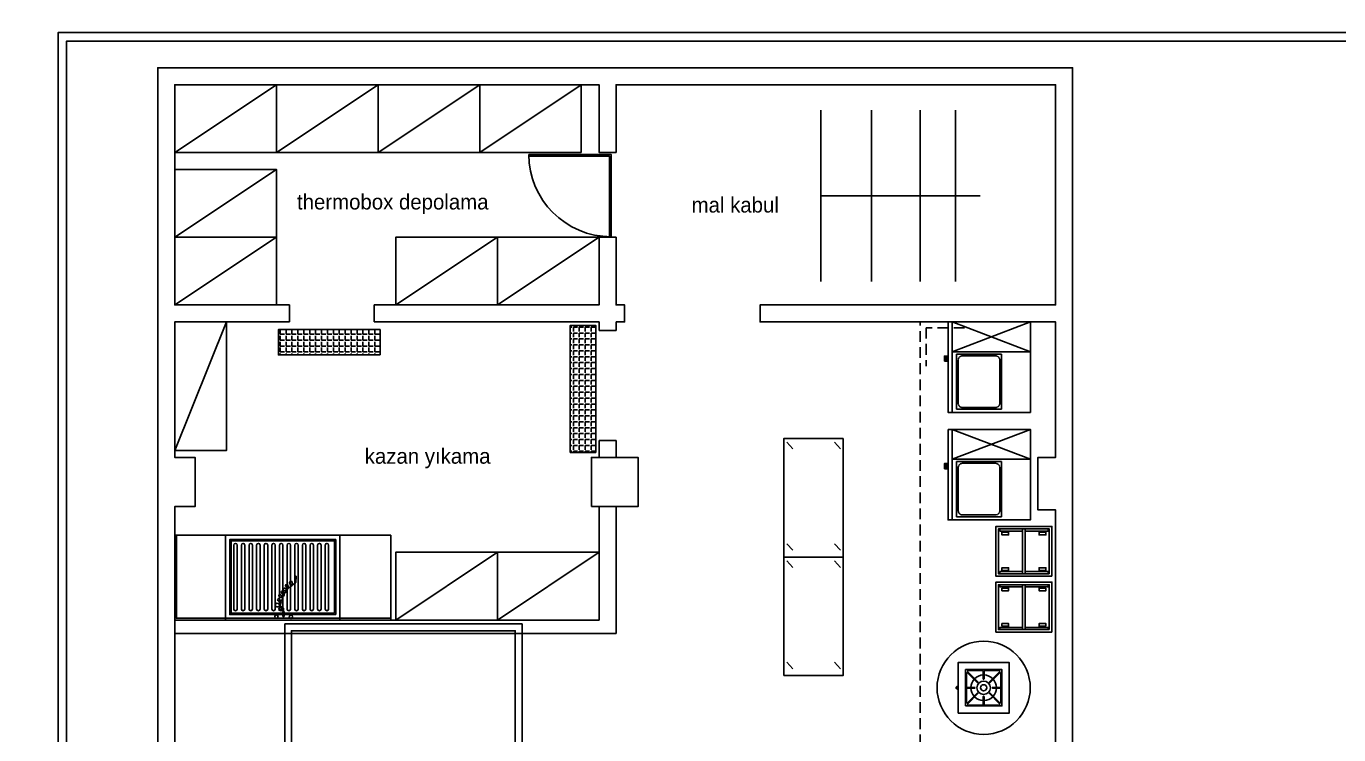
# Model space of a CAD drawing. Header units: centimetres. Extents: x 5488 to 35882, y -53196 to -19684.
# Drawn here: x 12590 to 14140, y -25795 to -24959 of the extents above; entities that cross this region are included whole.
import ezdxf

# ---------------------------------------------------------------- set-up
doc = ezdxf.new("R2010")
doc.units = ezdxf.units.CM
doc.linetypes.add('DASHED', pattern=[0.75, 0.5, -0.25])
doc.linetypes.add('HIDDENX2', pattern=[19.05, 12.7, -6.35])
doc.layers.add('S2000-002 Çizgi', color=7, linetype='Continuous')
doc.layers.add('S2000-034 Soğuk Oda', color=1, linetype='Continuous')
doc.layers.add('xxx_Auto_Kaplama_Ahşap Tarama', color=16, linetype='Continuous', lineweight=5)
doc.styles.add('TAKSİM', font='GOTHIC.TTF', dxfattribs={"height": 20})

# ---------------------------------------------------------------- blocks, each defined once
blk = doc.blocks.new('A$C73A43FF4')
at = {"layer": 'S2000-002 Çizgi'}
for p, q in [((9.5, 50.6), (9.5, 34.1)), ((11.1, 51.4), (23.1, 39.5)), ((12.7, 51.3), (23.7, 40.3)), ((13.3, 53), (28.6, 53)), ((29.5, 52.1), (29.5, 43.2)), ((30.5, 52.1), (30.5, 43.2)), ((46.7, 53), (31.4, 53)), ((47.3, 51.3), (36.3, 40.3)), ((48.9, 51.4), (36.9, 39.5)), ((50.5, 50.6), (50.5, 34.1)), ((51.4, 11.2), (51.4, 54.1)), ((9.5, 14.6), (9.5, 31.2)), ((10.5, 33.1), (19.5, 33.1)), ((10.5, 32.1), (19.5, 32.1)), ((10.5, 32.1), (19.5, 32.1)), ((23.7, 39.6), (23.7, 39.6)), ((36.3, 39.6), (36.3, 39.6)), ((49.5, 33.1), (40.5, 33.1)), ((49.5, 32.1), (40.5, 32.1)), ((49.5, 32.1), (40.5, 32.1)), ((50.5, 14.6), (50.5, 31.2)), ((11.1, 13.9), (23.1, 25.7)), ((12.7, 13.9), (23.7, 25)), ((23.7, 25.7), (23.7, 25.7)), ((29.5, 13.2), (29.5, 22)), ((30.5, 13.2), (30.5, 22)), ((36.3, 25.7), (36.3, 25.7)), ((47.3, 13.9), (36.3, 25)), ((48.9, 13.9), (36.9, 25.7)), ((8.6, 11.2), (51.4, 11.2)), ((13.3, 12.2), (28.6, 12.2)), ((46.7, 12.2), (31.4, 12.2))]:
    blk.add_line(p, q, dxfattribs=at)
for points in [[(60, 2.6), (60, 62.6), (0, 62.6), (0, 2.6)], [(51.4, 11.2), (51.4, 54.1), (8.6, 54.1), (8.6, 11.2)], [(51.4, 11.2), (8.6, 11.2), (8.6, 54.1), (51.4, 54.1)], [(51.4, 11.2), (8.6, 11.2), (8.6, 54.1), (51.4, 54.1)], [(28.4, 2.6), (31.6, 2.6), (31.6, 1.3), (28.4, 1.3)], [(29.3, 1.3), (30.7, 1.3), (30.7, 0), (29.3, 0)]]:
    blk.add_lwpolyline(points, close=True, dxfattribs=at)
for radius in [7.93, 3.64]:
    blk.add_circle((30, 32.6), radius, dxfattribs=at)
for centre, radius, start, end in [((10.5, 50.6), 0.965, 51.148, 180), ((13.3, 52.1), 0.965, 90, 231.148), ((30, 32.6), 15.1, 91.8351, 131.3748), ((28.6, 52.1), 0.965, 360, 90), ((31.4, 52.1), 0.965, 90, 180), ((30, 32.6), 15.1, 48.6252, 88.1649), ((46.7, 52.1), 0.965, 308.852, 90), ((49.5, 50.6), 0.965, 360, 128.852), ((10.5, 34.1), 0.965, 180, 270), ((10.5, 31.2), 0.965, 90, 180), ((30, 32.6), 15.1, 135.2011, 178.1649), ((30, 32.6), 15.1, 181.8351, 224.7989), ((19.5, 32.6), 0.483, 360, 90), ((19.5, 32.6), 0.483, 270, 360), ((23.4, 39.9), 0.483, 231.1535, 321.1357), ((23.4, 39.9), 0.483, 321.1471, 51.1404), ((30, 43.2), 0.483, 180, 270), ((30, 43.2), 0.483, 270, 360), ((36.6, 39.9), 0.483, 128.8596, 218.8529), ((36.6, 39.9), 0.483, 218.8643, 308.8465), ((40.5, 32.6), 0.483, 90, 180), ((40.5, 32.6), 0.483, 180, 270), ((30, 32.6), 15.1, 1.8351, 44.7989), ((30, 32.6), 15.1, 315.2011, 358.1649), ((49.5, 34.1), 0.965, 270, 360), ((49.5, 31.2), 0.965, 0, 90), ((30, 32.6), 15.1, 228.6252, 268.1649), ((23.4, 25.4), 0.483, 38.8643, 128.8465), ((23.4, 25.4), 0.483, 308.8596, 38.8529), ((30, 22), 0.483, 90, 180), ((30, 22), 0.483, 0, 90), ((30, 32.6), 15.1, 271.8351, 311.3748), ((36.6, 25.4), 0.483, 141.1471, 231.1404), ((36.6, 25.4), 0.483, 51.1535, 141.1357), ((10.5, 14.6), 0.965, 180, 308.852), ((13.3, 13.2), 0.965, 128.852, 270), ((28.6, 13.2), 0.965, 270, 0), ((31.4, 13.2), 0.965, 180, 270), ((46.7, 13.2), 0.965, 270, 51.148), ((49.5, 14.6), 0.965, 231.148, 0)]:
    blk.add_arc(centre, radius, start, end, dxfattribs=at)
blk = doc.blocks.new('A$C00E1122B')
at = {"layer": 'S2000-002 Çizgi'}
h = blk.add_hatch(dxfattribs=at)
h.set_pattern_fill('LINE', color=256, scale=0.5, angle=90, style=0)
h.set_pattern_definition([(90, (-1219.2484, -3768.8105), (-1.5875, 1e-16), [])])
h.paths.add_polyline_path([(46.5, 4.3), (40.4, 4.3), (40.4, 0), (46.5, 0)])
for p, q in [((0, 101.4), (35.2, 9.3)), ((35.2, 101.4), (0, 9.3)), ((35.2, 9.3), (35.2, 101.4)), ((0, 9.3), (106.9, 9.3))]:
    blk.add_line(p, q, dxfattribs=at)
for points in [[(0, 4.3), (106.9, 4.3), (106.9, 101.4), (0, 101.4)], [(46.5, 0), (40.4, 0), (40.4, 4.3), (46.5, 4.3)]]:
    blk.add_lwpolyline(points, close=True, dxfattribs=at)
at = {"layer": 'S2000-002 Çizgi', "linetype": 'DASHED'}
blk.add_lwpolyline([(38.1, 67.3), (38.1, 14.3), (103.1, 14.3), (103.1, 67.3)], close=True, dxfattribs=at)
blk.add_lwpolyline([(40.1, 60.3), (40.1, 21.3, 0.414214), (45.1, 16.3), (96.1, 16.3, 0.414214), (101.1, 21.3), (101.1, 60.3, 0.414214), (96.1, 65.3), (45.1, 65.3, 0.414214)], format="xyb", close=True, dxfattribs=at)
blk = doc.blocks.new('A$C7A461B3E')
at = {"layer": 'S2000-002 Çizgi'}
for points in [[(0, 0), (59, 0), (59, 66), (0, 66)], [(3, 3), (56, 3), (56, 63), (3, 63)], [(7, 59), (7, 51), (10.1, 51), (10.1, 59)], [(52, 59), (52, 51), (48.9, 51), (48.9, 59)], [(3, 31.5), (56, 31.5), (56, 34.5), (3, 34.5)], [(7, 7), (7, 15), (10.1, 15), (10.1, 7)], [(52, 7), (52, 15), (48.9, 15), (48.9, 7)]]:
    blk.add_lwpolyline(points, close=True, dxfattribs=at)
for points in [[(5.6, 31.5), (5.6, 4.4), (3, 4.4), (3, 61.4), (5.6, 61.4), (5.6, 34.5)], [(53.4, 31.5), (53.4, 4.4), (56, 4.4), (56, 61.4), (53.4, 61.4), (53.4, 34.5)]]:
    blk.add_lwpolyline(points, dxfattribs=at)
blk = doc.blocks.new('A$C09bb5ba6')
for p, q in [((3.7, 135.5), (10.8, 127.7)), ((59.7, 135.5), (66.8, 127.7)), ((3.7, 15.8), (10.8, 8)), ((59.7, 15.8), (66.8, 8))]:
    blk.add_line(p, q)
blk.add_lwpolyline([(0, 0), (70, 0), (70, 140), (0, 140)], close=True)
blk = doc.blocks.new('A$C805bc3e0')
at = {"layer": 'S2000-002 Çizgi'}
for p, q in [((9.7, 88.5), (9.7, 13)), ((13.7, 88.5), (13.7, 13)), ((18.7, 88.5), (18.7, 13)), ((22.7, 88.5), (22.7, 13)), ((27.7, 88.5), (27.7, 13)), ((31.7, 88.5), (31.7, 13)), ((36.7, 88.5), (36.7, 13)), ((40.7, 88.5), (40.7, 13)), ((45.7, 88.5), (45.7, 13)), ((49.7, 88.5), (49.7, 13)), ((54.7, 88.5), (54.7, 13)), ((58.7, 88.5), (58.7, 13)), ((63.7, 88.5), (63.7, 13)), ((67.7, 88.5), (67.7, 13)), ((72.7, 88.5), (72.7, 13)), ((76.7, 88.5), (76.7, 13)), ((81.7, 88.5), (81.7, 13)), ((85.7, 88.5), (85.7, 13)), ((90.7, 88.5), (90.7, 13)), ((94.7, 88.5), (94.7, 13)), ((99.7, 88.5), (99.7, 13)), ((103.7, 88.5), (103.7, 13)), ((108.7, 88.5), (108.7, 13)), ((112.7, 88.5), (112.7, 13)), ((117.7, 88.5), (117.7, 13)), ((121.7, 88.5), (121.7, 13))]:
    blk.add_line(p, q, dxfattribs=at)
for points in [[(135, 0), (0, 0), (0, 100), (135, 100)], [(130, 6.5), (5, 6.5), (5, 95), (130, 95)], [(128.5, 8), (6.5, 8), (6.5, 93.5), (128.5, 93.5)], [(135, 0), (0, 0), (0, 2), (135, 2)]]:
    blk.add_lwpolyline(points, close=True, dxfattribs=at)
for centre, start, end in [((11.7, 88.5), 0, 180), ((20.7, 88.5), 0, 180), ((29.7, 88.5), 0, 180), ((38.7, 88.5), 0, 180), ((47.7, 88.5), 0, 180), ((56.7, 88.5), 0, 180), ((65.7, 88.5), 0, 180), ((74.7, 88.5), 0, 180), ((83.7, 88.5), 0, 180), ((92.7, 88.5), 0, 180), ((101.7, 88.5), 0, 180), ((110.7, 88.5), 0, 180), ((119.7, 88.5), 0, 180), ((11.7, 13), 180, 0), ((20.7, 13), 180, 0), ((29.7, 13), 180, 0), ((38.7, 13), 180, 0), ((47.7, 13), 180, 0), ((56.7, 13), 180, 0), ((65.7, 13), 180, 0), ((74.7, 13), 180, 0), ((83.7, 13), 180, 0), ((92.7, 13), 180, 0), ((101.7, 13), 180, 0), ((110.7, 13), 180, 0), ((119.7, 13), 180, 0)]:
    blk.add_arc(centre, 2, start, end, dxfattribs=at)
blk = doc.blocks.new('A$C7BE05278')
at = {"layer": 'S2000-002 Çizgi'}
h = blk.add_hatch(color=256, dxfattribs=at)
h.paths.add_polyline_path([(4.7, 9.9, -0.025454), (4.8, 10.4, 0.278063), (0.8, 7.5), (1.2, 7.3, -0.265675)])
h.paths.add_polyline_path([(5.4, 10.4, 0.028094), (4.8, 10.4, 0.025454), (4.7, 9.9, -0.030609), (5.2, 9.9, -0.027259)])
h.paths.add_polyline_path([(5.4, 10.4, 0.027259), (5.2, 9.9, -0.171751), (7.9, 9), (7.9, 9), (7.9, 9, -1.347305), (5.2, 7.1, -0.147228), (5.2, 9.9, 0.030609), (4.7, 9.9, 0.138731), (4.7, 7, 1.347306), (8.2, 9.4, 0.162476)])
h.paths.add_polyline_path([(12.5, 12.7), (12.7, 13.1, 0.483116), (4.8, 10.4, -0.028094), (5.4, 10.4, -0.470681)])
for p, q in [((14.4, 47.6), (14.3, 41.7)), ((14.4, 47.6), (14.3, 41.7)), ((16, 47.6), (14.4, 47.6)), ((16, 47.6), (14.4, 47.6)), ((15.1, 47.6), (15, 38.9)), ((15.9, 41.7), (16, 47.6)), ((15.9, 41.7), (16, 47.6)), ((14.3, 41.7), (15.9, 41.7)), ((14.3, 41.7), (15.9, 41.7)), ((0.5, 7.3), (0, 0)), ((0.5, 7.3), (0, 0)), ((0, 0), (1.9, 0)), ((1.5, 7.3), (0.5, 7.3)), ((1.5, 7.3), (0.5, 7.3)), ((1.9, 0), (1.5, 7.3)), ((1.9, 0), (1.5, 7.3))]:
    blk.add_line(p, q, dxfattribs=at)
for centre in [(6.3, 47.8), (23.5, 47.6)]:
    blk.add_circle(centre, 1.99, dxfattribs=at)
for centre, radius, start, end in [((17.8, 38.9), 2.86, 179.43, 359.43), ((19.1, 38.9), 1.6, 359.43, 179.43), ((25.1, 38.8), 7.64, 179.43, 242.0346), ((23.5, 30.9), 5.53, 105.7663, 225.7833), ((22.6, 34), 2.23, 242.0346, 105.7663), ((14.4, 12.6), 4.98, 103.1199, 200.7743), ((15.6, 16.7), 3.77, 86.0156, 220.6772), ((13.7, 15.7), 1.76, 236.8088, 103.1199), ((18.1, 21.1), 3.83, 52.4089, 229.1112), ((16.5, 19.2), 1.37, 229.1112, 116.3243), ((20, 25.6), 3.8, 74.9498, 261.6763), ((19.6, 23.1), 1.26, 261.6763, 52.4089), ((20.6, 27.9), 1.41, 225.7833, 74.9498), ((4.8, 5.6), 4.31, 51.245, 156.7533), ((9.4, 8.6), 4.83, 57.0103, 197.5795), ((6.4, 7.6), 1.7, 197.5795, 51.245), ((11.2, 11.3), 1.54, 200.7743, 57.0103)]:
    blk.add_arc(centre, radius, start, end, dxfattribs=at)
blk.add_solid([(15.9, 41.7), (14.3, 41.7), (16, 47.6), (14.4, 47.6)], dxfattribs=at)
blk = doc.blocks.new('ertye')
at = {"color": 7}
for points in [[(5346.8, 6525.2), (5429.2, 6477.7), (5381.6, 6395.3)], [(5347.8, 6526.9), (5431.8, 6478.4), (5383.3, 6394.3)]]:
    blk.add_lwpolyline(points, dxfattribs=at)
blk.add_arc((5431.8, 6478.4), 97.1, 150, 240, dxfattribs=at)

msp = doc.modelspace()

# ---------------------------------------------------------------- hatches: boundary and pattern name
h = msp.add_hatch()
h.set_pattern_fill('ANGLE', color=256)
h.set_pattern_definition([(360, (-12444.888, -38544.967), (2e-15, 6.985), [5.08, -1.905]), (90, (-12444.888, -38544.967), (-6.985, 2e-15), [5.08, -1.905])])
h.paths.add_polyline_path([(12887.7, -25316.9), (12887.7, -25346.9), (13007.7, -25346.9), (13007.7, -25316.9)])
h = msp.add_hatch()
h.set_pattern_fill('ANGLE', color=256, angle=-90)
h.set_pattern_definition([(270, (34.215, 20.631), (6.985, -1e-15), [5.08, -1.905]), (0, (34.215, 20.631), (2e-15, 6.985), [5.08, -1.905])])
h.paths.add_polyline_path([(13262.3, -25311.9), (13232.3, -25311.9), (13232.3, -25461.9), (13262.3, -25461.9)])
at = {"layer": 'xxx_Auto_Kaplama_Ahşap Tarama'}
h = msp.add_hatch(dxfattribs=at)
h.set_pattern_fill('AR-CONC', color=256, scale=0.5)
h.set_pattern_definition([(50, (809.53, -3617.59), (91.09233, -7.96954), [9.525, -104.775]), (355, (809.53, -3617.59), (-17.6217, 95.52842), [7.62, -83.8203]), (100.45144, (817.12, -3618.255), (73.47062, 87.55888), [8.095, -89.04512]), (46.1842, (809.53, -3592.19), (135.5395, -21.02116), [14.2875, -157.1625]), (96.63556, (820.83, -3593.94), (118.70207, 123.71306), [12.1425, -133.5678]), (351.18415, (809.53, -3592.19), (118.70207, 123.71306), [11.43, -125.72987]), (21, (822.23, -3598.54), (75.8072, -51.1326), [9.525, -104.775]), (326, (822.23, -3598.54), (30.901, 92.09398), [7.62, -83.82]), (71.45144, (828.55, -3602.8), (106.7082, 40.96138), [8.095, -89.04497]), (37.5, (809.53, -3617.59), (1.5443, 42.27752), [0, -82.804, 0, -85.09, 0, -84.1375]), (7.5, (809.53, -3617.59), (33.40983, 50.09029), [0, -48.514, 0, -80.899, 0, -32.0675]), (327.5, (781.21, -3617.59), (67.795298, -2.864372), [0, -31.75, 0, -99.06, 0, -131.445]), (317.5, (768.51, -3617.59), (74.06459, 12.71325), [0, -41.275, 0, -65.786, 0, -93.345])])
edge = h.paths.add_edge_path()
edge.add_line((9312.9, -27555.3), (9330.6, -27555.3))
edge.add_arc((9330.6, -27548.3), 7, 270, 349.5592)
edge.add_arc((-12655703.9, 2009176.6), 12827763.9, 350.86420931, 350.86446912)
edge.add_line((9346.7, -27492.2), (9332.4, -27492.2))
edge.add_line((9332.4, -27492.2), (9332.4, -27061.1))
edge.add_line((9332.4, -27061.1), (9346.7, -27061.1))
edge.add_arc((-12660642.4, -2064524), 12832765.9, 9.13553092, 9.13579064)
edge.add_arc((9330.6, -27004.9), 7, 10.4408, 90)
edge.add_line((9330.6, -26997.9), (9312.9, -26997.9))
edge.add_arc((9312.9, -27004.9), 7, 90, 170.4864)
edge.add_arc((10864.5, -27276.6), 1582.1, 170.0694, 189.9306)
edge.add_arc((9312.9, -27548.3), 7, 189.5136, 270)

# ---------------------------------------------------------------- linework, layer by layer
for p, q in [((12765.3, -25107.8), (12885.3, -25027.8)), ((12885.3, -25107.8), (13005.3, -25027.8)), ((13005.3, -25107.8), (13125.3, -25027.8)), ((13125.3, -25107.8), (13245.3, -25027.8)), ((13528.1, -25058), (13528.1, -25260.2)), ((13587.7, -25058), (13587.7, -25260.2)), ((13645.5, -25058), (13645.5, -25260.2)), ((13687.1, -25058), (13687.1, -25260.2)), ((12765.3, -25207.8), (12885.3, -25127.8)), ((13528.1, -25159.1), (13716, -25159.1)), ((12765.3, -25287.8), (12885.3, -25207.8)), ((13026.3, -25287.8), (13146.3, -25207.8)), ((13146.3, -25287.8), (13266.3, -25207.8)), ((12900.8, -25287.8), (12900.8, -25307.8)), ((13000.8, -25287.8), (13000.8, -25307.8)), ((12826.3, -25307.8), (12765.3, -25459.8)), ((13266.3, -25307.8), (13266.3, -25317.8)), ((13266.3, -25317.8), (13286.3, -25317.8)), ((13286.3, -25317.8), (13286.3, -25307.8)), ((13266.3, -25447.8), (13286.3, -25447.8)), ((13266.3, -25447.8), (13266.3, -25467.8)), ((13286.3, -25467.8), (13286.3, -25447.8)), ((13266.3, -25659.8), (13266.3, -25525.8)), ((13286.3, -25525.8), (13286.3, -25675.8)), ((13026.3, -25659.8), (13146.3, -25579.8)), ((13146.3, -25659.8), (13266.3, -25579.8)), ((13266.3, -25659.8), (12765.3, -25659.8)), ((12765.3, -25675.8), (13286.3, -25675.8))]:
    msp.add_line(p, q)
for points in [[(12627.5, -27036.3), (15507.5, -27036.3), (15507.5, -24966.3), (12627.5, -24966.3)], [(12637.5, -27026.3), (15497.5, -27026.3), (15497.5, -24976.3), (12637.5, -24976.3)], [(13825.3, -26463.8), (13825.3, -25007.8), (12745.3, -25007.8), (12745.3, -26990.8), (14110.3, -26990.8), (14110.3, -26463.8)], [(12885.3, -25107.8), (12885.3, -25027.8), (12765.3, -25027.8), (12765.3, -25107.8)], [(13005.3, -25107.8), (13005.3, -25027.8), (12885.3, -25027.8), (12885.3, -25107.8)], [(13125.3, -25107.8), (13125.3, -25027.8), (13005.3, -25027.8), (13005.3, -25107.8)], [(13245.3, -25107.8), (13245.3, -25027.8), (13125.3, -25027.8), (13125.3, -25107.8)], [(12885.3, -25207.8), (12885.3, -25127.8), (12765.3, -25127.8), (12765.3, -25207.8)], [(12885.3, -25287.8), (12885.3, -25207.8), (12765.3, -25207.8), (12765.3, -25287.8)], [(13146.3, -25287.8), (13146.3, -25207.8), (13026.3, -25207.8), (13026.3, -25287.8)], [(13266.3, -25287.8), (13266.3, -25207.8), (13146.3, -25207.8), (13146.3, -25287.8)], [(12765.3, -25459.8), (12826.3, -25459.8), (12826.3, -25307.8), (12765.3, -25307.8)], [(13007.7, -25346.9), (13007.7, -25316.9), (12887.7, -25316.9), (12887.7, -25346.9)], [(13232.3, -25461.9), (13262.3, -25461.9), (13262.3, -25311.9), (13232.3, -25311.9)], [(13257.3, -25525.8), (13312.3, -25525.8), (13312.3, -25467.8), (13257.3, -25467.8)], [(12825.3, -25659.8), (12765.3, -25659.8), (12765.3, -25559.8), (12825.3, -25559.8)], [(12960.3, -25659.8), (13020.3, -25659.8), (13020.3, -25559.8), (12960.3, -25559.8)], [(13146.3, -25659.8), (13146.3, -25579.8), (13026.3, -25579.8), (13026.3, -25659.8)], [(13266.3, -25659.8), (13266.3, -25579.8), (13146.3, -25579.8), (13146.3, -25659.8)], [(12960.3, -25657.8), (13020.3, -25657.8), (13020.3, -25659.8), (12960.3, -25659.8)]]:
    msp.add_lwpolyline(points, close=True)
for points in [[(13805.3, -25957.8), (13805.3, -25529.8), (13784.3, -25529.8), (13784.3, -25467.8), (13805.3, -25467.8), (13805.3, -25307.8), (13456.3, -25307.8), (13456.3, -25287.8), (13805.3, -25287.8), (13805.3, -25027.8), (13286.3, -25027.8), (13286.3, -25107.8), (13266.3, -25107.8), (13266.3, -25027.8), (12765.3, -25027.8), (12765.3, -25287.8), (12900.8, -25287.8)], [(13000.8, -25287.8), (13266.3, -25287.8), (13266.3, -25207.8), (13286.3, -25207.8), (13286.3, -25287.8), (13296.3, -25287.8), (13296.3, -25307.8), (13286.3, -25307.8)], [(12900.8, -25307.8), (12765.3, -25307.8), (12765.3, -25467.8), (12789.3, -25467.8), (12789.3, -25525.8), (12765.3, -25525.8), (12765.3, -25957.8)], [(13266.3, -25307.8), (13000.8, -25307.8)], [(12825.3, -25657.8), (12767.3, -25657.8), (12767.3, -25559.8)]]:
    msp.add_lwpolyline(points)
msp.add_circle((13720.3, -25739.8), 55)
at = {"layer": 'S2000-002 Çizgi', "linetype": 'HIDDENX2'}
msp.add_lwpolyline([(13645.3, -25307.8), (13805.3, -25307.8), (13805.3, -25467.8), (13784.3, -25467.8), (13784.3, -25529.8), (13805.3, -25529.8), (13805.3, -25957.8), (13784.3, -25957.8), (13784.3, -26059.8), (13805.3, -26059.8), (13805.3, -26447.8), (13784.3, -26447.8), (13784.3, -26509.8), (13805.3, -26509.8), (13805.3, -26664.8), (13645.3, -26664.8)], close=True, dxfattribs=at)
msp.add_lwpolyline([(13697.6, -25314.8), (13652.3, -25314.8), (13652.3, -25360)], dxfattribs=at)
at = {"layer": 'S2000-034 Soğuk Oda'}
for points in [[(12895.3, -25664.4), (12895.3, -26165.4), (13175.3, -26165.4), (13175.3, -25664.4)], [(13167.3, -25813.3), (13167.3, -25672.4), (12903.1, -25672.4), (12903.1, -25813.3)]]:
    msp.add_lwpolyline(points, close=True, dxfattribs=at)

# ---------------------------------------------------------------- block references
at = {"rotation": 30.00012897263225}
msp.add_blockref('ertye', (11815.6, -33436.5), dxfattribs=at)
for name, p in [('A$C09bb5ba6', (13484.3, -25585.5)), ('A$C805bc3e0', (12825.3, -25659.8)), ('A$C09bb5ba6', (13484.3, -25725.5))]:
    msp.add_blockref(name, p)
at = {"layer": 'S2000-002 Çizgi'}
for name, p, rotation in [('A$C00E1122B', (13674, -25307.8), 270), ('A$C00E1122B', (13674, -25434.7), 270), ('A$C7A461B3E', (13800.8, -25608.2), 90), ('A$C7BE05278', (12908.8, -25608.1), 180), ('A$C7A461B3E', (13800.8, -25674.1), 90), ('A$C73A43FF4', (13687.7, -25709.8), 270)]:
    msp.add_blockref(name, p, dxfattribs=dict(at, rotation=rotation))

# ---------------------------------------------------------------- texts
at = {"style": 'TAKSİM'}
for s, p in [('thermobox depolama', (12909.6, -25175.1)), ('mal kabul', (13375.5, -25178.7)), ('kazan yıkama', (12989.6, -25475.3))]:
    msp.add_text(s, height=18, dxfattribs=at).set_placement(p)

doc.saveas('drawing.dxf')
